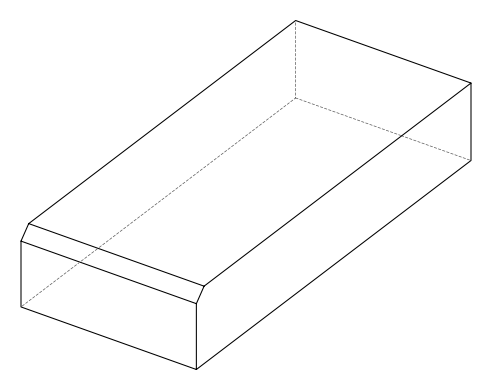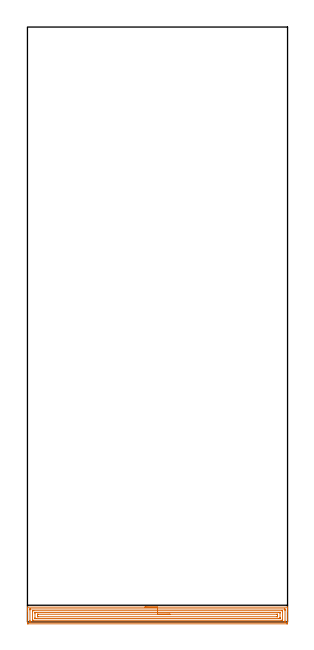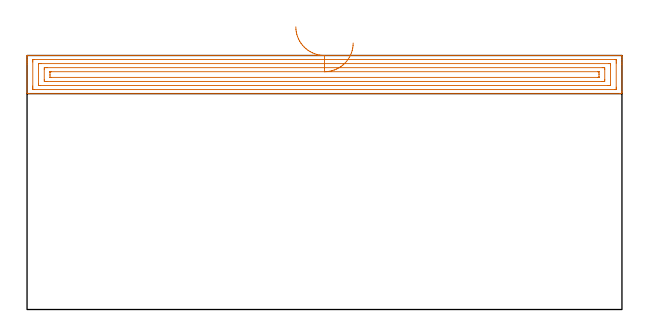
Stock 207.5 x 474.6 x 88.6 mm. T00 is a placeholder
(PLAN: 1 operations, 0 tool changes, 8.6 min)
(1 AREA_MILL | FG_CHAMFER_SURFACE | UGT0205_001 | 8.57 min | 18348 mm3)
(TOOL UGT0205_001 | Chamfer Mill 20 x 3 x 45 deg. | D20 FL50 Z2)
(OP 1 AREA_MILL)
G17 G21 G94 G90
T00 M6
G54
G17 G0 G90 X93.75 Y11.8 S1061 M3
G43 Z98.6 H0
G94 G1 X93.788 Z97.728 F250.
X93.902 Z96.863
X94.091 Z96.012
X94.353 Z95.18
X94.687 Z94.374
X95.09 Z93.6
X95.558 Z92.864
X96.09 Z92.172
X96.679 Z91.529
X97.322 Z90.939
X98.014 Z90.408
X98.75 Z89.94
X99.524 Z89.537
X100.33 Z89.203
X101.162 Z88.941
X102.014 Z88.752
X102.878 Z88.638
X103.75 Z88.6
X207.334
X207.492 Y11.797 Z88.588
X207.494 Y11.79 Z88.58
X207.5 Y11.45 Z88.249
Y11.104 Z87.903
Y10.447 Z87.242
Y9.236 Z86.032
Y8.681 Z85.475
Y-0.753 Z76.045
X207.497 Y-1.03 Z75.768
X207.491 Y-1.492 Z75.306
X207.359 Y-1.496 Z75.302
X206.887 Y-1.5 Z75.3
X0.613
X0.192 Y-1.496 Z75.302
X0.01 Y-1.492 Z75.306
X0. Y-1.307 Z75.49
Y8.681 Z85.475
Y9.235 Z86.032
Y9.564 Z86.36
Y10.118 Z86.914
Y10.447 Z87.242
Y11.104 Z87.903
Y11.45 Z88.249
X0.006 Y11.79 Z88.58
X0.008 Y11.797 Z88.588
X0.166 Y11.8 Z88.6
X103.75
Y10.386 Z87.186
X205.101 Y10.385 Z87.185
X205.164
X205.48 Y10.379 Z87.179
X205.49 Y10.277 Z87.077
X205.497 Y10.056 Z86.856
X205.499 Y9.564 Z86.364
X205.5 Y9.17 Z85.97
X205.499 Y0.736 Z77.536
X205.498 Y0.344 Z77.144
X205.49 Y-0.051 Z76.749
X205.482 Y-0.08 Z76.72
X205.464 Y-0.082 Z76.718
X205.413 Y-0.084 Z76.716
X205.309 Y-0.085 Z76.715
X205.101 Y-0.086 Z76.714
X2.399 Y-0.085 Z76.715
X2.336
X2.02 Y-0.079 Z76.721
X2.01 Y0.023 Z76.823
X2.003 Y0.244 Z77.044
X2.001 Y0.736 Z77.536
X2. Y1.13 Z77.93
X2.001 Y9.564 Z86.364
X2.002 Y9.956 Z86.756
X2.01 Y10.351 Z87.151
X2.018 Y10.38 Z87.18
X2.036 Y10.381 Z87.181
X2.087 Y10.384 Z87.184
X2.191 Y10.385 Z87.185
X2.399 Y10.386 Z87.186
X103.75
Y8.971 Z85.771
X203.022
X203.316 Y8.97 Z85.77
X203.413 Y8.968 Z85.768
X203.482 Y8.965 Z85.765
X203.49 Y8.863 Z85.663
X203.496 Y8.681 Z85.481
X203.5 Y8.499 Z85.299
X203.499 Y1.437 Z78.237
X203.494 Y1.376 Z78.176
X203.489 Y1.335 Z78.135
X203.461 Y1.333 Z78.133
X203.316 Y1.331 Z78.131
X202.716 Y1.329 Z78.129
X202.423 Y1.328 Z78.128
X4.478 Y1.329 Z78.129
X4.184 Y1.33 Z78.13
X4.087 Y1.332 Z78.132
X4.018 Y1.335 Z78.135
X4.01 Y1.437 Z78.237
X4.003 Y1.619 Z78.419
X4. Y1.801 Z78.601
X4.001 Y8.862 Z85.662
X4.006 Y8.924 Z85.724
X4.011 Y8.965 Z85.765
X4.039 Y8.967 Z85.767
X4.184 Y8.969 Z85.769
X4.784 Y8.971 Z85.771
X5.077
X103.75
Y7.557 Z84.357
X200.637
X200.882 Y7.556 Z84.356
X201.379 Y7.55 Z84.35
X201.49 Y7.543 Z84.343
X201.494 Y7.348 Z84.148
X201.5 Y6.945 Z83.745
Y3.414 Z80.214
Y3.384 Z80.184
X201.494 Y2.958 Z79.758
X201.49 Y2.751 Z79.551
X201.281 Y2.747 Z79.547
X200.637 Y2.743 Z79.543
X200.393
X6.863
X6.618 Y2.744 Z79.544
X6.121 Y2.75 Z79.55
X6.01 Y2.757 Z79.557
X6.006 Y2.952 Z79.752
X6. Y3.355 Z80.155
Y6.916 Z83.716
X6.006 Y7.342 Z84.142
X6.01 Y7.549 Z84.349
X6.219 Y7.553 Z84.353
X6.863 Y7.557 Z84.357
X7.107
X103.75
Y6.143 Z82.943
X198.962
X199.185 Y6.142 Z82.942
X199.334 Y6.14 Z82.94
X199.452 Y6.136 Z82.936
X199.491 Y6.132 Z82.932
X199.493 Y6.123 Z82.923
X199.496 Y6.033 Z82.833
X199.5 Y5.391 Z82.191
Y5.15 Z81.95
Y4.508 Z81.308
X199.499 Y4.267 Z81.067
X199.497 Y4.187 Z80.987
X199.494 Y4.168 Z80.968
X199.492 Y4.164 Z80.964
X199.446 Y4.162 Z80.962
X199.297 Y4.159 Z80.959
X199.074 Y4.157 Z80.957
X198.962
X8.538
X8.315 Y4.158 Z80.958
X8.166 Y4.16 Z80.96
X8.048 Y4.164 Z80.964
X8.008 Y4.168 Z80.968
X8.007 Y4.176 Z80.976
X8.004 Y4.267 Z81.067
X8. Y4.909 Z81.709
Y5.15 Z81.95
Y5.792 Z82.592
X8.001 Y6.033 Z82.833
X8.003 Y6.113 Z82.913
X8.006 Y6.132 Z82.932
X8.008 Y6.136 Z82.936
X8.055 Y6.138 Z82.938
X8.203 Y6.141 Z82.941
X8.426 Y6.143 Z82.943
X8.538
X103.75
X104.622 Z82.981
X105.486 Z83.095
X106.338 Z83.284
X107.17 Z83.546
X107.976 Z83.88
X108.75 Z84.283
X109.486 Z84.752
X110.178 Z85.283
X110.821 Z85.872
X111.41 Z86.515
X111.942 Z87.207
X112.41 Z87.943
X112.813 Z88.717
X113.147 Z89.523
X113.409 Z90.355
X113.598 Z91.207
X113.712 Z92.072
X113.75 Z92.943
G0 Z98.6
M5
M2
